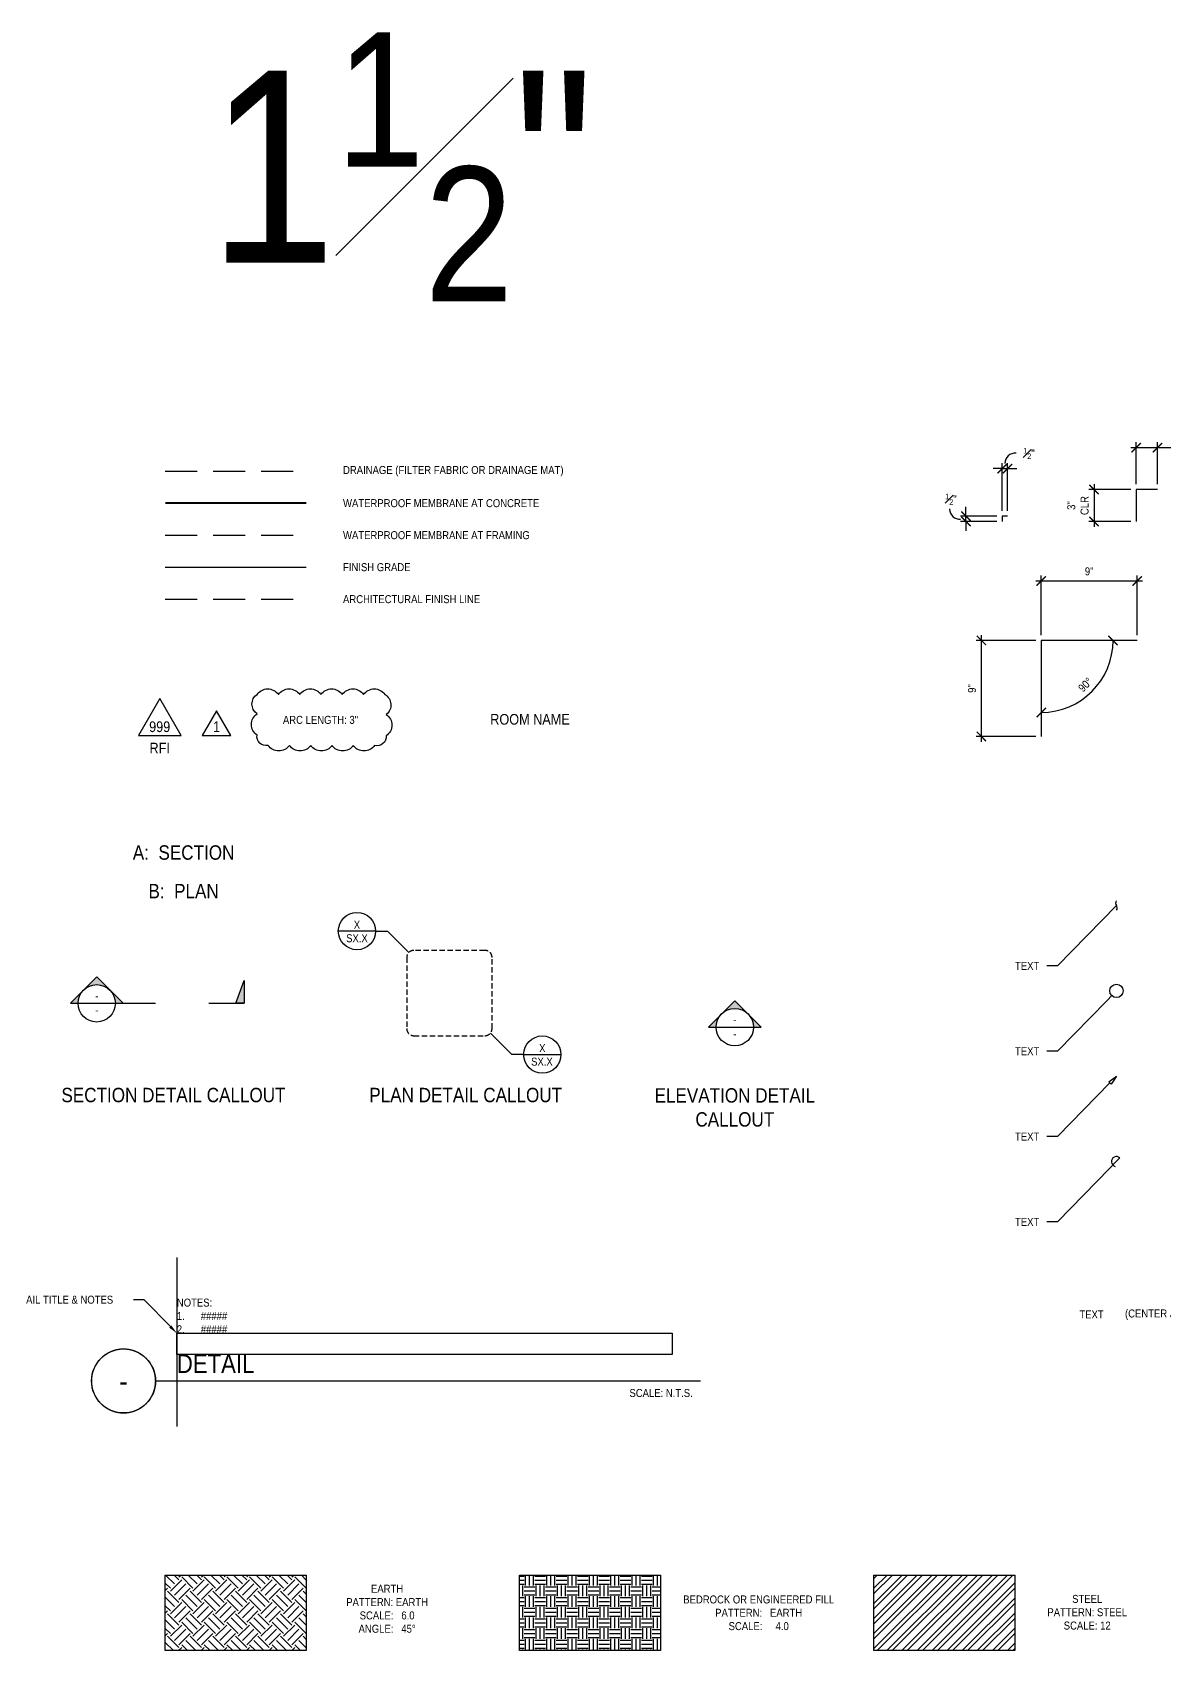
# Model space of a CAD drawing. Header units: inches. Extents: x -16404 to 14624, y -1591 to 16152.
# Drawn here: x 750.8 to 857, y -175.7 to -24 of the extents above; entities that cross this region are included whole.
import ezdxf
from ezdxf import colors
from ezdxf.entities.mleader import LeaderData, LeaderLine
from ezdxf.enums import TextEntityAlignment as Align
from ezdxf.math import Vec2, Vec3

# ---------------------------------------------------------------- set-up
doc = ezdxf.new("R2010")
doc.units = ezdxf.units.IN
doc.header["$LTSCALE"] = 24
doc.header["$MEASUREMENT"] = 0
doc.linetypes.add('HIDDEN2', pattern=[0.1875, 0.125, -0.0625])
doc.linetypes.add('PHANTOM2', pattern=[1.25, 0.625, -0.125, 0.125, -0.125, 0.125, -0.125])
doc.layers.get('0').update_dxf_attribs({"linetype": 'CONTINUOUS'})
doc.layers.get('DefPoints').update_dxf_attribs({"color": 251, "linetype": 'CONTINUOUS'})
for name, color, linetype, plot in [('DESIGNER COMMENTS', 221, 'CONTINUOUS', False), ('S-ANNO-GRID-NONPLOT', 251, 'CONTINUOUS', False), ('S-ANNO-NONPLOT', 253, 'CONTINUOUS', False)]:
    doc.layers.add(name, color=color, linetype=linetype, plot=plot)
for name, color, linetype in [('S-ANNO-DIMS', 2, 'CONTINUOUS'), ('S-ANNO-NOTE', 4, 'CONTINUOUS'), ('S-ANNO-NOTE-EXIST', 251, 'CONTINUOUS'), ('S-ARCH-FINISHES', 1, 'HIDDEN2'), ('S-DETL-SYMB', 4, 'CONTINUOUS'), ('S-DETL-SYMB @ 1', 4, 'CONTINUOUS'), ('S-GRADE', 3, 'CONTINUOUS'), ('S-MEMBRANE', 6, 'HIDDEN2'), ('S-REV-1', 2, 'CONTINUOUS'), ('S-REV-DELTA', 2, 'CONTINUOUS'), ('S-ROOM-NAME', 252, 'CONTINUOUS')]:
    doc.layers.add(name, color=color, linetype=linetype)
doc.layers.add('S-HATCH-SOIL', color=7, linetype='CONTINUOUS', true_color=0x8f8f8f, transparency=0.8)
doc.layers.add('S-HATCH1', color=1, linetype='CONTINUOUS', transparency=0.5)
doc.styles.add('Arial', font='arial.ttf', dxfattribs={"width": 0.85})
doc.dimstyles.new('DIM-8_Se', dxfattribs={"dimscale": 8, "dimtxt": 0.09375, "dimasz": 0.109375, "dimexe": 0.0625, "dimexo": 0.0625, "dimgap": 0.0625, "dimtad": 1, "dimdec": 4, "dimzin": 11, "dimdsep": 46, "dimlunit": 4, "dimtxsty": 'Arial', "dimblk": 'ARCHTICK', "dimcen": 0.125, "dimdle": 0.0625, "dimclrd": 256, "dimclre": 256, "dimclrt": 4, "dimadec": 0, "dimazin": 0, "dimtfac": 0.75, "dimtdec": 4, "dimtmove": 0, "dimatfit": 3, "dimfxl": 1, "dimfrac": 1, "dimtolj": 1, "dimtzin": 0, "dimarcsym": 0})

# ---------------------------------------------------------------- blocks, each defined once
blk = doc.blocks.new('*U665')
at = {"layer": 'S-DETL-SYMB'}
h = blk.add_hatch(color=4, dxfattribs=at)
edge = h.paths.add_edge_path()
edge.add_line((0.219, 0), (0.309, 0))
edge.add_line((0.309, 0), (0, 0.309))
edge.add_line((0, 0.309), (-0.309, 0))
edge.add_line((-0.309, 0), (-0.219, 0))
edge.add_arc((0, 0), 0.219, 0, 180, ccw=False)
at = {"layer": 'S-DETL-SYMB', "color": 2, "linetype": 'PHANTOM2'}
for p, q in [((0.312, 0), (0.688, 0)), ((1.316, 0), (1.729, 0))]:
    blk.add_line(p, q, dxfattribs=at)
at = {"layer": 'S-DETL-SYMB'}
blk.add_line((-0.219, 0), (0.219, 0), dxfattribs=at)
blk.add_lwpolyline([(0.219, 0), (0.309, 0), (0, 0.309), (-0.309, 0), (-0.219, 0, -1)], format="xyb", close=True, dxfattribs=at)
blk.add_lwpolyline([(1.633, 0), (1.729, 0.267), (1.729, 0)], close=True, dxfattribs=at)
blk.add_circle((0, 0), 0.219, dxfattribs=at)
blk.add_solid([(1.729, 0.267), (1.633, 0), (1.729, 0)], dxfattribs=at)
at = {"layer": 'S-DETL-SYMB', "style": 'Arial', "width": 0.85, "flags": 8}
blk.add_attdef('VIEWNUMBER', text='', height=0.0938, dxfattribs=at).set_placement((0, 0.011), align=Align.BOTTOM_CENTER)
blk.add_attdef('SHEETNUMBER', text='', height=0.0938, dxfattribs=at).set_placement((0, -0.032), align=Align.TOP_CENTER)
blk = doc.blocks.new('*U666')
at = {"layer": 'S-DETL-SYMB', "linetype": 'ByBlock'}
blk.add_lwpolyline([(-24, 20), (-24, -20, 0.414214), (-20, -24), (20, -24, 0.414214), (24, -20), (24, 20, 0.414214), (20, 24), (-20, 24, 0.414214)], format="xyb", close=True, dxfattribs=at)
blk = doc.blocks.new('*U667')
at = {"layer": 'S-DETL-SYMB'}
blk.add_lwpolyline([(-18.72, 12), (-39.7, 12)], dxfattribs=at)
at = {"layer": 'S-DETL-SYMB', "color": 2}
blk.add_lwpolyline([(-18.72, 12), (-12, 12), (0, 0)], dxfattribs=at)
at = {"layer": 'S-DETL-SYMB'}
blk.add_circle((-29.21, 12), 10.49, dxfattribs=at)
at = {"layer": 'S-ANNO-NOTE', "style": 'Arial', "width": 0.85}
blk.add_attdef('DETAILNO.', text='', height=4.5, dxfattribs=at).set_placement((-29.21, 12), align=Align.BOTTOM_CENTER)
blk.add_attdef('SHEETNO.', text='', height=4.5, dxfattribs=at).set_placement((-29.21, 8), align=Align.MIDDLE_CENTER)
blk = doc.blocks.new('*U668')
at = {"layer": 'S-DETL-SYMB', "color": 2}
blk.add_lwpolyline([(18.72, -12), (12, -12), (0, 0)], dxfattribs=at)
at = {"layer": 'S-DETL-SYMB'}
blk.add_lwpolyline([(18.72, -12), (39.7, -12)], dxfattribs=at)
blk.add_circle((29.21, -12), 10.49, dxfattribs=at)
at = {"layer": 'S-ANNO-NOTE', "style": 'Arial', "width": 0.85}
blk.add_attdef('DETAILNO.', text='', height=4.5, dxfattribs=at).set_placement((29.22, -12), align=Align.BOTTOM_CENTER)
blk.add_attdef('SHEETNO.', text='', height=4.5, dxfattribs=at).set_placement((29.01, -16), align=Align.MIDDLE_CENTER)
blk = doc.blocks.new('_ARCHTICK')
at = {"color": 0, "linetype": 'ByBlock', "const_width": 0.15}
blk.add_lwpolyline([(-0.5, -0.5), (0.5, 0.5)], dxfattribs=at)
blk = doc.blocks.new('*D697')
at = {"layer": 'DefPoints', "color": 0, "transparency": 16777216}
for p in [(838.33, -69.36), (841.74, -69.36), (841.74, -69.86)]:
    blk.add_point(p, dxfattribs=at)
at = {"layer": 'S-ANNO-DIMS', "lineweight": -2, "transparency": 16777216}
for p, q in [((841.24, -69.36), (837.83, -69.36)), ((838.33, -69.36), (838.33, -68.48)), ((838.33, -69.86), (838.33, -69.36)), ((841.24, -69.86), (837.83, -69.86)), ((838.33, -69.86), (838.33, -70.73))]:
    blk.add_line(p, q, dxfattribs=at)
at = {"layer": 'S-ANNO-DIMS', "lineweight": -2, "transparency": 16777216, "xscale": 0.875, "yscale": 0.875, "zscale": 0.875}
for p, rotation in [((838.33, -69.36), 270), ((838.33, -69.86), 90)]:
    blk.add_blockref('_ARCHTICK', p, dxfattribs=dict(at, rotation=rotation))
blk = doc.blocks.new('*D698')
at = {"layer": 'DefPoints', "color": 0, "transparency": 16777216}
for p in [(842.24, -64.9), (841.74, -69.36), (842.24, -69.36)]:
    blk.add_point(p, dxfattribs=at)
at = {"layer": 'S-ANNO-DIMS', "lineweight": -2, "transparency": 16777216}
for p, q in [((841.74, -64.9), (840.87, -64.9)), ((841.74, -68.86), (841.74, -64.4)), ((841.74, -64.9), (842.24, -64.9)), ((842.24, -68.86), (842.24, -64.4)), ((842.24, -64.9), (843.12, -64.9))]:
    blk.add_line(p, q, dxfattribs=at)
at = {"layer": 'S-ANNO-DIMS', "lineweight": -2, "transparency": 16777216, "xscale": 0.875, "yscale": 0.875, "zscale": 0.875}
blk.add_blockref('_ARCHTICK', (841.74, -64.9), dxfattribs=at)
at = {"layer": 'S-ANNO-DIMS', "lineweight": -2, "transparency": 16777216, "xscale": 0.875, "yscale": 0.875, "zscale": 0.875, "rotation": 180}
blk.add_blockref('_ARCHTICK', (842.24, -64.9), dxfattribs=at)
blk = doc.blocks.new('*D699')
at = {"layer": 'DefPoints', "color": 0, "transparency": 16777216}
for p in [(839.79, -81.01), (845.39, -81.01), (845.39, -90.01)]:
    blk.add_point(p, dxfattribs=at)
at = {"layer": 'S-ANNO-DIMS', "lineweight": -2, "transparency": 16777216}
for p, q in [((844.89, -81.01), (839.29, -81.01)), ((839.79, -90.51), (839.79, -80.51)), ((844.89, -90.01), (839.29, -90.01))]:
    blk.add_line(p, q, dxfattribs=at)
at = {"layer": 'S-ANNO-DIMS', "lineweight": -2, "transparency": 16777216, "xscale": 0.875, "yscale": 0.875, "zscale": 0.875}
for p, rotation in [((839.79, -81.01), 90), ((839.79, -90.01), 270)]:
    blk.add_blockref('_ARCHTICK', p, dxfattribs=dict(at, rotation=rotation))
at = {"layer": 'S-ANNO-DIMS', "color": 4, "transparency": 16777216, "insert": (838.9, -85.51), "char_height": 0.75, "attachment_point": 5, "rotation": 90, "style": 'Arial'}
blk.add_mtext('\\A1;9"', dxfattribs=at)
blk = doc.blocks.new('*D700')
at = {"layer": 'DefPoints', "color": 0, "transparency": 16777216}
for p in [(854.39, -75.42), (845.39, -81.01), (854.39, -81.01)]:
    blk.add_point(p, dxfattribs=at)
at = {"layer": 'S-ANNO-DIMS', "lineweight": -2, "transparency": 16777216}
for p, q in [((844.89, -75.42), (854.89, -75.42)), ((845.39, -80.51), (845.39, -74.92)), ((854.39, -80.51), (854.39, -74.92))]:
    blk.add_line(p, q, dxfattribs=at)
at = {"layer": 'S-ANNO-DIMS', "lineweight": -2, "transparency": 16777216, "xscale": 0.875, "yscale": 0.875, "zscale": 0.875, "rotation": 180}
blk.add_blockref('_ARCHTICK', (845.39, -75.42), dxfattribs=at)
at = {"layer": 'S-ANNO-DIMS', "lineweight": -2, "transparency": 16777216, "xscale": 0.875, "yscale": 0.875, "zscale": 0.875}
blk.add_blockref('_ARCHTICK', (854.39, -75.42), dxfattribs=at)
at = {"layer": 'S-ANNO-DIMS', "color": 4, "transparency": 16777216, "insert": (849.89, -74.53), "char_height": 0.75, "attachment_point": 5, "style": 'Arial'}
blk.add_mtext('\\A1;9"', dxfattribs=at)
blk = doc.blocks.new('*D719')
at = {"layer": 'DefPoints', "color": 0, "transparency": 16777216}
for p in [(845.39, -81.01), (845.39, -81.01), (854.39, -81.01), (848.76, -86.85), (845.39, -90.01)]:
    blk.add_point(p, dxfattribs=at)
at = {"layer": 'S-ANNO-DIMS', "lineweight": -2, "transparency": 16777216}
blk.add_arc((845.39, -81.01), 6.74, 270, 0, dxfattribs=at)
at = {"layer": 'S-ANNO-DIMS', "lineweight": -2, "transparency": 16777216, "xscale": 0.875, "yscale": 0.875, "zscale": 0.875}
for p, rotation in [((852.13, -81.01), 90.0000000000005), ((845.39, -87.76), 180)]:
    blk.add_blockref('_ARCHTICK', p, dxfattribs=dict(at, rotation=rotation))
at = {"layer": 'S-ANNO-DIMS', "color": 4, "transparency": 16777216, "insert": (849.53, -85.16), "char_height": 0.75, "attachment_point": 5, "rotation": 45, "style": 'Arial'}
blk.add_mtext('\\A1;90°', dxfattribs=at)
blk = doc.blocks.new('*D2366')
at = {"layer": 'DefPoints', "color": 0, "transparency": 16777216}
for p in [(854.3, -66.86), (850.35, -69.86), (854.3, -69.86)]:
    blk.add_point(p, dxfattribs=at)
at = {"layer": 'S-ANNO-DIMS', "lineweight": -2, "transparency": 16777216}
for p, q in [((850.35, -66.36), (850.35, -70.36)), ((853.8, -66.86), (849.85, -66.86)), ((853.8, -69.86), (849.85, -69.86))]:
    blk.add_line(p, q, dxfattribs=at)
at = {"layer": 'S-ANNO-DIMS', "lineweight": -2, "transparency": 16777216, "xscale": 0.875, "yscale": 0.875, "zscale": 0.875}
for p, rotation in [((850.35, -66.86), 90), ((850.35, -69.86), 270)]:
    blk.add_blockref('_ARCHTICK', p, dxfattribs=dict(at, rotation=rotation))
at = {"layer": 'S-ANNO-DIMS', "color": 4, "transparency": 16777216, "insert": (848.84, -68.36), "char_height": 0.75, "attachment_point": 5, "rotation": 90, "style": 'Arial'}
blk.add_mtext('\\A1;3"\\PCLR', dxfattribs=at)
blk = doc.blocks.new('*D2367')
at = {"layer": 'DefPoints', "color": 0, "transparency": 16777216}
for p in [(856.3, -62.92), (854.3, -66.86), (856.3, -66.86)]:
    blk.add_point(p, dxfattribs=at)
at = {"layer": 'S-ANNO-DIMS', "lineweight": -2, "transparency": 16777216}
for p, q in [((853.8, -62.92), (856.3, -62.92)), ((854.3, -66.36), (854.3, -62.42)), ((856.3, -66.36), (856.3, -62.42)), ((856.3, -62.92), (859.9, -62.92))]:
    blk.add_line(p, q, dxfattribs=at)
at = {"layer": 'S-ANNO-DIMS', "lineweight": -2, "transparency": 16777216, "xscale": 0.875, "yscale": 0.875, "zscale": 0.875, "rotation": 180}
blk.add_blockref('_ARCHTICK', (854.3, -62.92), dxfattribs=at)
at = {"layer": 'S-ANNO-DIMS', "lineweight": -2, "transparency": 16777216, "xscale": 0.875, "yscale": 0.875, "zscale": 0.875}
blk.add_blockref('_ARCHTICK', (856.3, -62.92), dxfattribs=at)
at = {"layer": 'S-ANNO-DIMS', "color": 4, "transparency": 16777216, "insert": (858.54, -61.41), "char_height": 0.75, "attachment_point": 5, "style": 'Arial'}
blk.add_mtext('\\A1;2"\\PCLR', dxfattribs=at)
blk = doc.blocks.new('_Integral')
at = {"color": 0, "linetype": 'ByBlock', "lineweight": -2}
for centre, start, end in [((0.44, -0.09), 102, 168), ((-0.44, 0.09), 282, 348)]:
    blk.add_arc(centre, 0.454, start, end, dxfattribs=at)
blk = doc.blocks.new('_DotBlank')
at = {"color": 0, "lineweight": -2}
blk.add_line((-0.5, 0), (-1, 0), dxfattribs=at)
blk.add_circle((0, 0), 0.5, dxfattribs=at)
blk = doc.blocks.new('_ClosedBlank')
at = {"color": 0, "linetype": 'ByBlock', "lineweight": -2}
for p, q in [((-1, 0.17), (0, 0)), ((-1, 0.17), (-1, -0.17)), ((0, 0), (-1, -0.17))]:
    blk.add_line(p, q, dxfattribs=at)
blk = doc.blocks.new('ARROW-LOOP')
at = {"color": 0}
blk.add_lwpolyline([(-1.81, 0), (0.54, 0, 1.317177), (-0.46, -0.28)], format="xyb", dxfattribs=at)
blk = doc.blocks.new('REV DELTA')
blk.add_lwpolyline([(2, 0), (0, 3.46), (-2, 0)], close=True)
at = {"style": 'Arial', "width": 0.85}
blk.add_attdef('1', text='', height=1.5, dxfattribs=at).set_placement((0, 1.23), align=Align.MIDDLE)
blk = doc.blocks.new('*U651')
at = {"layer": 'S-DETL-SYMB'}
h = blk.add_hatch(color=4, dxfattribs=at)
edge = h.paths.add_edge_path()
edge.add_line((0.219, 0), (0.309, 0))
edge.add_line((0.309, 0), (0, 0.309))
edge.add_line((0, 0.309), (-0.309, 0))
edge.add_line((-0.309, 0), (-0.219, 0))
edge.add_arc((0, 0), 0.219, 0, 180, ccw=False)
blk.add_line((-0.219, 0), (0.219, 0), dxfattribs=at)
blk.add_lwpolyline([(0.219, 0), (0.309, 0), (0, 0.309), (-0.309, 0), (-0.219, 0, -1)], format="xyb", close=True, dxfattribs=at)
blk.add_circle((0, 0), 0.219, dxfattribs=at)
at = {"layer": 'S-DETL-SYMB', "style": 'Arial', "width": 0.85, "flags": 8}
blk.add_attdef('VIEWNUMBER', text='', height=0.0938, dxfattribs=at).set_placement((0, 0.011), align=Align.BOTTOM_CENTER)
blk.add_attdef('SHEETNUMBER', text='', height=0.0938, dxfattribs=at).set_placement((0, -0.032), align=Align.TOP_CENTER)
blk = doc.blocks.new('*U342')
at = {"const_width": 0.125}
for points in [[(-3, 0, -1), (3, 0, 3.732051)], [(-3, 0, 1), (3, 0, -3.732051)]]:
    blk.add_lwpolyline(points, format="xyb", dxfattribs=at)
blk.add_lwpolyline([(3, 0), (54.14, 0)], dxfattribs=at)
blk.add_circle((0, 0), 3)
at = {"style": 'Arial', "width": 0.85}
for tag, p in [('DWG_TITLE_1', (5, 4.12)), ('DWG_TITLE_2', (5, 1.62))]:
    blk.add_attdef(tag, text='', height=1.75, dxfattribs=at).set_placement(p, align=Align.MIDDLE_LEFT)
blk.add_attdef('#', text='', height=2, dxfattribs=at).set_placement((0, 0), align=Align.MIDDLE_CENTER)
blk.add_attdef('SCALE', text='', height=0.75, dxfattribs=at).set_placement((53.39, -0.75), align=Align.TOP_RIGHT)
blk = doc.blocks.new('RevDelta_CA')
blk.add_lwpolyline([(12, 0), (0, 20.79), (-12, 0)], close=True)
at = {"style": 'Arial', "width": 0.85}
for tag, p in [('NUMBER', (0, 4.92)), ('TYPE', (0, -7.08))]:
    blk.add_attdef(tag, text='', height=6, dxfattribs=at).set_placement(p, align=Align.MIDDLE_CENTER)

msp = doc.modelspace()

# ---------------------------------------------------------------- hatches: boundary and pattern name
at = {"layer": 'S-HATCH-SOIL'}
h = msp.add_hatch(dxfattribs=at)
h.set_pattern_fill('EARTH', color=256, scale=6, angle=45, style=0)
h.set_pattern_definition([(45, (-1634.7079, -1212.4875), (1e-16, 2.12132034), [1.5, -1.5]), (45, (-1635.1056, -1212.0898), (1e-16, 2.12132034), [1.5, -1.5]), (45, (-1635.5034, -1211.692), (1e-16, 2.12132034), [1.5, -1.5]), (135, (-1635.5034, -1211.4269), (-2.12132034, 5e-16), [1.5, -1.5]), (135, (-1635.1056, -1211.0291), (-2.12132034, 5e-16), [1.5, -1.5]), (135, (-1634.7079, -1210.6314), (-2.12132034, 5e-16), [1.5, -1.5])])
h.paths.add_polyline_path([(763.23857, -168.61951), (776.4645, -168.61951), (776.4645, -175.70727), (763.23857, -175.70727)])
h = msp.add_hatch(dxfattribs=at)
h.set_pattern_fill('EARTH', color=256, scale=4, style=0)
h.set_pattern_definition([(0, (-1619.0969, -1212.4875), (1, 1), [1, -1]), (0, (-1619.0969, -1212.1125), (1, 1), [1, -1]), (0, (-1619.0969, -1211.7375), (1, 1), [1, -1]), (90, (-1618.9719, -1211.6125), (-1, 1), [1, -1]), (90, (-1618.5969, -1211.6125), (-1, 1), [1, -1]), (90, (-1618.2219, -1211.6125), (-1, 1), [1, -1])])
h.paths.add_polyline_path([(796.4645, -168.61951), (809.69044, -168.61951), (809.69044, -175.70727), (796.4645, -175.70727)])
at = {"layer": 'S-HATCH1'}
h = msp.add_hatch(dxfattribs=at)
h.set_pattern_fill('STEEL', color=256, scale=8, style=0)
h.set_pattern_definition([(45, (-1550.641, -1201.5314), (-0.7071068, 0.7071068), []), (45, (-1550.641, -1201.0314), (-0.7071068, 0.7071068), [])])
h.paths.add_polyline_path([(829.69044, -168.61951), (842.91637, -168.61951), (842.91637, -175.70727), (829.69044, -175.70727)])

# ---------------------------------------------------------------- linework, layer by layer
at = {"layer": 'DESIGNER COMMENTS'}
msp.add_line((764.31921, -138.8484), (764.31921, -154.69516), dxfattribs=at)
msp.add_lwpolyline([(764.31921, -145.95614), (810.79194, -145.95614), (810.79194, -147.95614), (764.31921, -147.95614)], close=True, dxfattribs=at)
at = {"layer": 'S-ANNO-DIMS'}
for centre, start, end in [((842.9305, -64.39412), 83.5851216, 180.5344352), ((837.72643, -68.68916), 179.4655648, 276.4148784)]:
    msp.add_arc(centre, 0.93724, start, end, dxfattribs=at)
at = {"layer": 'S-ANNO-NONPLOT'}
for points in [[(856.29756, -66.8638), (854.29756, -66.8638), (854.29756, -69.8638)], [(842.24379, -69.35829), (841.74379, -69.35829), (841.74379, -69.85829)], [(854.38545, -81.01382), (845.38545, -81.01382), (845.38545, -90.01382)]]:
    msp.add_lwpolyline(points, dxfattribs=at)
at = {"layer": 'S-ANNO-NONPLOT', "linetype": 'ByBlock'}
for points in [[(763.23857, -168.61951), (776.4645, -168.61951), (776.4645, -175.70727), (763.23857, -175.70727)], [(796.4645, -168.61951), (809.69044, -168.61951), (809.69044, -175.70727), (796.4645, -175.70727)], [(829.69044, -168.61951), (842.91637, -168.61951), (842.91637, -175.70727), (829.69044, -175.70727)]]:
    msp.add_lwpolyline(points, close=True, dxfattribs=at)
at = {"layer": 'S-ARCH-FINISHES'}
msp.add_line((763.23857, -77.1211), (776.4645, -77.1211), dxfattribs=at)
at = {"layer": 'S-GRADE'}
msp.add_line((763.23857, -74.1211), (776.4645, -74.1211), dxfattribs=at)
at = {"layer": 'S-MEMBRANE', "color": 2, "linetype": 'HIDDEN2'}
msp.add_line((763.23857, -65.1211), (776.4645, -65.1211), dxfattribs=at)
at = {"layer": 'S-MEMBRANE'}
msp.add_line((763.23857, -71.1211), (776.4645, -71.1211), dxfattribs=at)
at = {"layer": 'S-MEMBRANE', "color": 4, "linetype": 'HIDDEN2', "const_width": 0.16667}
msp.add_lwpolyline([(763.23857, -68.1211), (776.4645, -68.1211)], dxfattribs=at)
at = {"layer": 'S-REV-1'}
msp.add_lwpolyline([(771.8404, -86.06604, -0.52056705), (773.8404, -86.06604, -0.52056705), (775.8404, -86.06604, -0.52056705), (777.8404, -86.06604, -0.52056705), (779.8404, -86.06604, -0.52056705), (781.8404, -86.06604, -0.52056705), (783.8404, -86.06604, -0.52056705), (783.96605, -87.94038, -0.52056705), (783.96605, -89.94038, -0.52056705), (782.87248, -90.8468, -0.52056705), (780.87248, -90.8468, -0.52056705), (778.87248, -90.8468, -0.52056705), (776.87248, -90.8468, -0.52056705), (774.87248, -90.8468, -0.52056705), (772.87248, -90.8468, -0.52056705), (771.8404, -89.87888, -0.52056705), (771.8404, -87.87888, -0.52056705)], format="xyb", close=True, dxfattribs=at)

# ---------------------------------------------------------------- block references
at = {"layer": 'S-ANNO-NOTE'}
msp.add_blockref('*U342', (759.31921, -150.42952), dxfattribs=at).add_auto_attribs({'#': '-', 'DWG_TITLE_2': 'DETAIL', 'SCALE': 'SCALE: N.T.S.'})
at = {"layer": 'S-DETL-SYMB', "xscale": 0.1666666666666667, "yscale": 0.1666666666666667, "zscale": 0.1666666666666667}
for name, p in [('*U667', (786.08094, -110.25616)), ('*U668', (793.72638, -117.82669))]:
    msp.add_blockref(name, p, dxfattribs=at).add_auto_attribs({'DETAILNO.': 'X', 'SHEETNO.': 'SX.X'})
at = {"layer": 'S-DETL-SYMB', "linetype": 'HIDDEN2', "xscale": 0.1666666666666667, "yscale": 0.1666666666666667, "zscale": 0.1666666666666667}
msp.add_blockref('*U666', (789.88568, -114.0609), dxfattribs=at)
at = {"layer": 'S-DETL-SYMB @ 1', "xscale": 8, "yscale": 8, "zscale": 8}
for name, p in [('*U665', (756.8024, -115.02402)), ('*U651', (816.65405, -117.25684))]:
    msp.add_blockref(name, p, dxfattribs=at).add_auto_attribs({'VIEWNUMBER': '-', 'SHEETNUMBER': '-'})
at = {"layer": 'S-REV-DELTA'}
for name, p, xscale, yscale, zscale, values in [('RevDelta_CA', (762.70967, -89.91381), 0.1666666666666667, 0.1666666666666667, 0.1666666666666667, {'NUMBER': '999', 'TYPE': 'RFI'}), ('REV DELTA', (768.0431, -89.91381), 0.6666666666666666, 0.6666666666666666, 0.6666666666666666, {'1': '1'})]:
    msp.add_blockref(name, p, dxfattribs=dict(at, xscale=xscale, yscale=yscale, zscale=zscale)).add_auto_attribs(values)

# ---------------------------------------------------------------- texts
at = {"layer": 'S-ANNO-DIMS', "color": 4, "char_height": 0.75, "style": 'Arial'}
for insert, width, attachment_point in [((843.70602, -62.95364), 15.0026265, 1), ((837.4598, -67.24739), 15.0201865, 3)]:
    msp.add_mtext('\\A1;{\\H0.7x;\\S1#2;}"', dxfattribs=dict(at, insert=insert, width=width, attachment_point=attachment_point))
at = {"layer": 'S-ANNO-GRID-NONPLOT', "color": 191, "insert": (767.3485, -24), "char_height": 18, "width": 59.0975878, "attachment_point": 1, "style": 'Arial'}
msp.add_mtext('\\A1;1{\\H0.7x;\\S1#2;}"', dxfattribs=at)
at = {"layer": 'S-ANNO-NOTE', "color": 191, "style": 'Arial'}
for s, insert, char_height, width, attachment_point in [('DRAINAGE (FILTER FABRIC OR DRAINAGE MAT)', (779.90702, -65.14058), 0.75, 28.1383254, 4), ('WATERPROOF MEMBRANE AT CONCRETE', (779.90702, -68.14058), 0.75, 28.1383254, 4), ('WATERPROOF MEMBRANE AT FRAMING', (779.90702, -71.14058), 0.75, 28.1383254, 4), ('FINISH GRADE', (779.90702, -74.14058), 0.75, 28.1383254, 4), ('ARCHITECTURAL FINISH LINE', (779.90702, -77.14058), 0.75, 28.1383254, 4), ('ELEVATION DETAIL CALLOUT', (816.65405, -126.60013), 1.35, 15.3667326, 8), ('(CENTER JUSTIFIED)', (853.25098, -144.2134), 0.75, 10.4807638, 4)]:
    msp.add_mtext(s, dxfattribs=dict(at, insert=insert, char_height=char_height, width=width, attachment_point=attachment_point))
at = {"layer": 'S-ANNO-NOTE', "char_height": 0.75, "style": 'Arial'}
for s, insert, width, attachment_point in [('ARC LENGTH: 3"', (777.79431, -88.45642), 19.6151165, 5), ('NOTES:\\P\\pi-2.25,l2.25,t2.25;1.^I#####\\P2.^I#####', (764.31921, -145.95614), 45.9596262, 7), ('EARTH\\PPATTERN: EARTH\\PSCALE:   6.0\\PANGLE:   45%%D', (784.04295, -171.78545), 19.6151165, 5), ('BEDROCK OR ENGINEERED FILL\\PPATTERN:   EARTH \\PSCALE:     4.0', (818.89398, -172.16339), 19.6151165, 5), ('STEEL\\PPATTERN:^ISTEEL \\PSCALE:^I12', (849.70582, -172.11166), 19.6151165, 5)]:
    msp.add_mtext(s, dxfattribs=dict(at, insert=insert, width=width, attachment_point=attachment_point))
at = {"layer": 'S-ANNO-NOTE', "color": 6, "char_height": 1.35, "width": 20.7200435, "attachment_point": 8, "style": 'Arial'}
for s, insert in [('A:  SECTION', (764.95312, -101.58089)), ('B:  PLAN', (764.95312, -105.1786))]:
    msp.add_mtext(s, dxfattribs=dict(at, insert=insert))
at = {"layer": 'S-ANNO-NOTE', "color": 191, "char_height": 1.35, "attachment_point": 8, "style": 'Arial'}
for s, insert in [('SECTION DETAIL CALLOUT', (764.00292, -124.31457)), ('PLAN DETAIL CALLOUT', (791.41309, -124.31457))]:
    msp.add_mtext(s, dxfattribs=dict(at, insert=insert))
at = {"layer": 'S-ANNO-NOTE-EXIST', "insert": (850.1125, -144.19554), "char_height": 0.75, "width": 5.9448577, "attachment_point": 5, "style": 'Arial'}
msp.add_mtext('TEXT', dxfattribs=at)
at = {"layer": 'S-ROOM-NAME', "insert": (797.44308, -88.40606), "char_height": 1, "width": 7.4546044, "attachment_point": 5, "style": 'Arial'}
msp.add_mtext('ROOM NAME', dxfattribs=at)

# ---------------------------------------------------------------- dimensions: what is measured, and where the dimension line sits
at = {"layer": 'S-ANNO-DIMS'}
for base, p2, angle, picture, middle in [((856.29756, -62.92003), (856.29756, -66.8638), 180, '*D2367', (858.53553, -61.40571)), ((850.35379, -69.8638), (854.29756, -69.8638), 90, '*D2366', (848.83946, -68.3638))]:
    dim = msp.add_linear_dim(base=base, p1=(854.29756, -66.8638), p2=p2, angle=angle, text='<>\\PCLR', dimstyle='DIM-8_Se', dxfattribs=at)
    dim.commit()
    dim.dimension.update_dxf_attribs({"geometry": picture, "text_midpoint": middle})
dim = msp.add_linear_dim(base=(842.24379, -64.90174), p1=(841.74379, -69.35829), p2=(842.24379, -69.35829), text=' ', dimstyle='DIM-8_Se', dxfattribs=at)
dim.commit()
dim.dimension.update_dxf_attribs({"geometry": '*D698', "text_midpoint": (841.99379, -64.90174), "dimtype": 128})
dim = msp.add_linear_dim(base=(838.32694, -69.35829), p1=(841.74379, -69.85829), p2=(841.74379, -69.35829), angle=90, text=' ', dimstyle='DIM-8_Se', dxfattribs=at)
dim.commit()
dim.dimension.update_dxf_attribs({"geometry": '*D697', "text_midpoint": (838.32694, -69.60829), "dimtype": 128})
for base, p1, p2, angle, picture, middle in [((854.38545, -75.41519), (845.38545, -81.01382), (854.38545, -81.01382), 180, '*D700', (849.88545, -74.53226)), ((839.78681, -81.01382), (845.38545, -90.01382), (845.38545, -81.01382), 270, '*D699', (838.90388, -85.51382))]:
    dim = msp.add_linear_dim(base=base, p1=p1, p2=p2, angle=angle, dimstyle='DIM-8_Se', dxfattribs=at)
    dim.commit()
    dim.dimension.update_dxf_attribs({"geometry": picture, "text_midpoint": middle})
dim = msp.add_angular_dim_2l(base=(848.75713, -86.85376), line1=((854.38545, -81.01382), (845.38545, -81.01382)), line2=((845.38545, -81.01382), (845.38545, -90.01382)), dimstyle='DIM-8_Se', dxfattribs=at)
dim.commit()
dim.dimension.update_dxf_attribs({"geometry": '*D719', "text_midpoint": (849.52941, -85.15778)})

# ---------------------------------------------------------------- leaders
at = {"layer": 'DESIGNER COMMENTS'}
ml = msp.add_multileader_mtext('Standard', dxfattribs=at)
ml.set_content('\\A1;{\\C256;TEXT IS BOTTOM LEFT JUSTIFIED TO KEEP CONSISTENT GAP BETWEEN DETAIL TITLE & NOTES}', color=4, style='Arial')
ml.set_leader_properties(color=256)
ml.build(insert=Vec2(0, 0))
ml.multileader.update_dxf_attribs({"dogleg_length": 0.36, "arrow_head_size": 0.875, "scale": 8})
ctx = ml.context
ctx.base_point, ctx.scale, ctx.char_height, ctx.arrow_head_size, ctx.landing_gap_size, ctx.plane_origin = Vec3(744.29581, -142.81595), 8, 0.75, 0.875, 0.72, Vec3(795.47452, 132.63831)
ctx.text_align_type = 2
notes = []
notes.append((ctx, [(0, (1, 1, 0), (761.26394, -142.81595), (-1, 0), 1, [(0, [(764.31921, -145.95614)], 0, [])])]))
ctx.mtext.insert, ctx.mtext.width, ctx.mtext.defined_height, ctx.mtext.alignment, ctx.mtext.flow_direction = Vec3(758.34707, -142.43225), 15.8975241, 4.2236, 3, 5
at = {"layer": 'S-ANNO-NOTE'}
ml = msp.add_multileader_mtext('Standard', dxfattribs=at)
ml.set_content('TEXT', color=4, style='Arial')
ml.set_leader_properties(color=2)
ml.set_arrow_properties(name='INTEGRAL')
ml.build(insert=Vec2(0, 0))
ml.multileader.update_dxf_attribs({"dogleg_length": 0.36, "arrow_head_size": 0.875, "scale": 8})
ctx = ml.context
ctx.base_point, ctx.scale, ctx.char_height, ctx.arrow_head_size, ctx.landing_gap_size, ctx.plane_origin = Vec3(891.56571, -110.02401), 8, 0.75, 0.875, 0.72, Vec3(941.18273, 188.31081)
ctx.text_align_type = 2
notes.append((ctx, [(0, (1, 1, 0), (896.24305, -110.02401), (-1, 0), 1, [(0, [(904.91971, -101.53873)], 0, [])])]))
ctx.mtext.insert, ctx.mtext.width, ctx.mtext.alignment, ctx.mtext.flow_direction = Vec3(894.52305, -109.64901), 16, 3, 5
ml = msp.add_multileader_mtext('Standard', dxfattribs=at)
ml.set_content('\\A1;{\\C4;MAKE SURE THIS ARROW SIZE IS \\H0.7x;\\S5#32;\\H1.4286x;" ONLY FOR 4x, 8x AND 12x SCALE FACTORS}', color=4, style='Arial')
ml.set_leader_properties(color=2)
ml.set_arrow_properties(name='DOTBLANK')
ml.build(insert=Vec2(0, 0))
ml.multileader.update_dxf_attribs({"dogleg_length": 0.36, "arrow_head_size": 1.25, "scale": 8})
ctx = ml.context
ctx.base_point, ctx.scale, ctx.char_height, ctx.arrow_head_size, ctx.landing_gap_size, ctx.plane_origin = Vec3(877.99692, -118.02401), 8, 0.75, 1.25, 0.72, Vec3(941.18273, 180.31081)
ctx.text_align_type = 2
notes.append((ctx, [(0, (1, 1, 0), (896.24305, -118.02401), (-1, 0), 1, [(0, [(904.72833, -109.53873)], 0, [])])]))
ctx.mtext.insert, ctx.mtext.width, ctx.mtext.defined_height, ctx.mtext.alignment, ctx.mtext.flow_direction = Vec3(894.52305, -117.64261), 16, 2.51618, 3, 5
ml = msp.add_multileader_mtext('Standard', dxfattribs=at)
ml.set_content('\\A1;{\\C4;(\\H0.7x;\\S7#64;\\H1.4286x;"x12) = ARROW SIZE 1\\H0.7x;\\S5#16;\\H1.4286x;"\\P(\\H0.7x;\\S3#32;\\H1.4286x;"x12) = TEXT HEIGHT 1\\H0.7x;\\S1#8;\\H1.4286x;"}', color=4, style='Arial')
ml.set_leader_properties(color=2)
ml.build(insert=Vec2(0, 0))
ml.multileader.update_dxf_attribs({"dogleg_length": 0.36, "arrow_head_size": 0.875, "scale": 8})
ctx = ml.context
ctx.base_point, ctx.scale, ctx.char_height, ctx.arrow_head_size, ctx.landing_gap_size, ctx.plane_origin = Vec3(881.60776, -126.02401), 8, 0.75, 0.875, 0.72, Vec3(941.18273, 172.31081)
ctx.text_align_type = 2
notes.append((ctx, [(0, (1, 1, 0), (896.24305, -126.02401), (-1, 0), 1, [(0, [(904.58564, -117.68142)], 0, [])])]))
ctx.mtext.insert, ctx.mtext.width, ctx.mtext.alignment, ctx.mtext.flow_direction = Vec3(894.52305, -125.53875), 16, 3, 5
ml = msp.add_multileader_mtext('Standard', dxfattribs=at)
ml.set_content('TEXT', color=4, style='Arial')
ml.set_leader_properties(color=2)
ml.set_arrow_properties(name='ARROW-LOOP')
ml.build(insert=Vec2(0, 0))
ml.multileader.update_dxf_attribs({"dogleg_length": 0.36, "arrow_head_size": 0.875, "scale": 8})
ctx = ml.context
ctx.base_point, ctx.scale, ctx.char_height, ctx.arrow_head_size, ctx.landing_gap_size, ctx.plane_origin = Vec3(891.56571, -134.02401), 8, 0.75, 0.875, 0.72, Vec3(941.18273, 164.31081)
ctx.text_align_type = 2
notes.append((ctx, [(0, (1, 1, 0), (896.24305, -134.02401), (-1, 0), 1, [(0, [(904.58564, -125.68142)], 0, [])])]))
ctx.mtext.insert, ctx.mtext.width, ctx.mtext.alignment, ctx.mtext.flow_direction = Vec3(894.52305, -133.64901), 16, 3, 5
ml = msp.add_multileader_mtext('Standard', dxfattribs=at)
ml.set_content('TEXT', color=4, style='Arial')
ml.set_leader_properties(color=2)
ml.build(insert=Vec2(0, 0))
ml.multileader.update_dxf_attribs({"dogleg_length": 21.88349, "arrow_head_size": 0.875, "scale": 8})
ctx = ml.context
ctx.base_point, ctx.scale, ctx.char_height, ctx.arrow_head_size, ctx.landing_gap_size, ctx.plane_origin = Vec3(891.56571, -142.02401), 8, 0.75, 0.875, 0.72, Vec3(951.99136, 298.03704)
ctx.text_align_type = 2
notes.append((ctx, [(0, (1, 1, 0), (896.24305, -142.02401), (-1, 0), 1, [(0, [(904.58564, -142.02401), (900.41434, -137.85272)], 0, [])])]))
ctx.mtext.insert, ctx.mtext.width, ctx.mtext.alignment, ctx.mtext.flow_direction = Vec3(894.52305, -141.64901), 16, 3, 5
ml = msp.add_multileader_mtext('Standard', dxfattribs=at)
ml.set_content('TEXT', color=4, style='Arial')
ml.set_leader_properties(color=2)
ml.build(insert=Vec2(0, 0))
ml.multileader.update_dxf_attribs({"dogleg_length": 0.36, "arrow_head_size": 0.875, "scale": 8})
ctx = ml.context
ctx.base_point, ctx.scale, ctx.char_height, ctx.arrow_head_size, ctx.landing_gap_size, ctx.plane_origin = Vec3(891.56571, -154.02401), 8, 0.75, 0.875, 0.72, Vec3(941.18273, 144.31081)
ctx.text_align_type = 2
notes.append((ctx, [(0, (1, 1, 0), (896.24305, -154.02401), (-1, 0), 1, [(1, [(904.58564, -145.68142), (904.58564, -162.36659)], 0, [])])]))
ctx.mtext.insert, ctx.mtext.width, ctx.mtext.alignment, ctx.mtext.flow_direction = Vec3(894.52305, -153.64901), 16, 3, 5
at = {"layer": 'S-ANNO-NOTE-EXIST'}
ml = msp.add_multileader_mtext('Standard', dxfattribs=at)
ml.set_content('{\\C256;TEXT}', color=4, style='Arial')
ml.set_leader_properties(color=256)
ml.set_arrow_properties(name='INTEGRAL')
ml.build(insert=Vec2(0, 0))
ml.multileader.update_dxf_attribs({"dogleg_length": 0.36, "arrow_head_size": 0.875, "scale": 8})
ctx = ml.context
ctx.base_point, ctx.scale, ctx.char_height, ctx.arrow_head_size, ctx.landing_gap_size, ctx.plane_origin = Vec3(842.2534, -111.51404), 8, 0.75, 0.875, 0.72, Vec3(890.49483, 186.82078)
ctx.text_align_type = 2
notes.append((ctx, [(0, (1, 1, 0), (846.93074, -111.51404), (-1, 0), 1, [(0, [(852.4449, -105.85719)], 0, [])])]))
ctx.mtext.insert, ctx.mtext.width, ctx.mtext.alignment, ctx.mtext.flow_direction = Vec3(845.21074, -111.13904), 16, 3, 5
ml = msp.add_multileader_mtext('Standard', dxfattribs=at)
ml.set_content('{\\C256;TEXT}', color=4, style='Arial')
ml.set_leader_properties(color=256)
ml.set_arrow_properties(name='DOTBLANK')
ml.build(insert=Vec2(0, 0))
ml.multileader.update_dxf_attribs({"dogleg_length": 0.36, "arrow_head_size": 1.25, "scale": 8})
ctx = ml.context
ctx.base_point, ctx.scale, ctx.char_height, ctx.arrow_head_size, ctx.landing_gap_size, ctx.plane_origin = Vec3(842.2534, -119.51404), 8, 0.75, 1.25, 0.72, Vec3(890.49483, 178.82078)
ctx.text_align_type = 2
notes.append((ctx, [(0, (1, 1, 0), (846.93074, -119.51404), (-1, 0), 1, [(0, [(852.4449, -113.85719)], 0, [])])]))
ctx.mtext.insert, ctx.mtext.width, ctx.mtext.alignment, ctx.mtext.flow_direction = Vec3(845.21074, -119.13904), 16, 3, 5
ml = msp.add_multileader_mtext('Standard', dxfattribs=at)
ml.set_content('{\\C256;TEXT}', color=4, style='Arial')
ml.set_leader_properties(color=256)
ml.set_arrow_properties(name='CLOSEDBLANK')
ml.build(insert=Vec2(0, 0))
ml.multileader.update_dxf_attribs({"dogleg_length": 0.36, "arrow_head_size": 0.875, "scale": 8})
ctx = ml.context
ctx.base_point, ctx.scale, ctx.char_height, ctx.arrow_head_size, ctx.landing_gap_size, ctx.plane_origin = Vec3(842.2534, -127.51404), 8, 0.75, 0.875, 0.72, Vec3(890.49483, 170.82078)
ctx.text_align_type = 2
notes.append((ctx, [(0, (1, 1, 0), (846.93074, -127.51404), (-1, 0), 1, [(0, [(852.4449, -121.85719)], 0, [])])]))
ctx.mtext.insert, ctx.mtext.width, ctx.mtext.alignment, ctx.mtext.flow_direction = Vec3(845.21074, -127.13904), 16, 3, 5
ml = msp.add_multileader_mtext('Standard', dxfattribs=at)
ml.set_content('{\\C256;TEXT}', color=4, style='Arial')
ml.set_leader_properties(color=256)
ml.set_arrow_properties(name='ARROW-LOOP')
ml.build(insert=Vec2(0, 0))
ml.multileader.update_dxf_attribs({"dogleg_length": 0.36, "arrow_head_size": 0.875, "scale": 8})
ctx = ml.context
ctx.base_point, ctx.scale, ctx.char_height, ctx.arrow_head_size, ctx.landing_gap_size, ctx.plane_origin = Vec3(842.2534, -135.51404), 8, 0.75, 0.875, 0.72, Vec3(890.49483, 162.82078)
ctx.text_align_type = 2
notes.append((ctx, [(0, (1, 1, 0), (846.93074, -135.51404), (-1, 0), 1, [(0, [(852.4449, -129.85719)], 0, [])])]))
ctx.mtext.insert, ctx.mtext.width, ctx.mtext.alignment, ctx.mtext.flow_direction = Vec3(845.21074, -135.13904), 16, 3, 5
for ctx, leaders in notes:
    for number, flags, end, landing, length, lines in leaders:
        leader = LeaderData()
        leader.index, (leader.has_last_leader_line, leader.has_dogleg_vector, leader.attachment_direction) = number, flags
        leader.last_leader_point, leader.dogleg_vector, leader.dogleg_length = Vec3(end), Vec3(landing), length
        for number, points, colour, breaks in lines:
            line = LeaderLine()
            line.index, line.vertices, line.color, line.breaks = number, Vec3.list(points), colors.encode_raw_color(colour), breaks
            leader.lines.append(line)
        ctx.leaders.append(leader)

doc.saveas('drawing.dxf')
